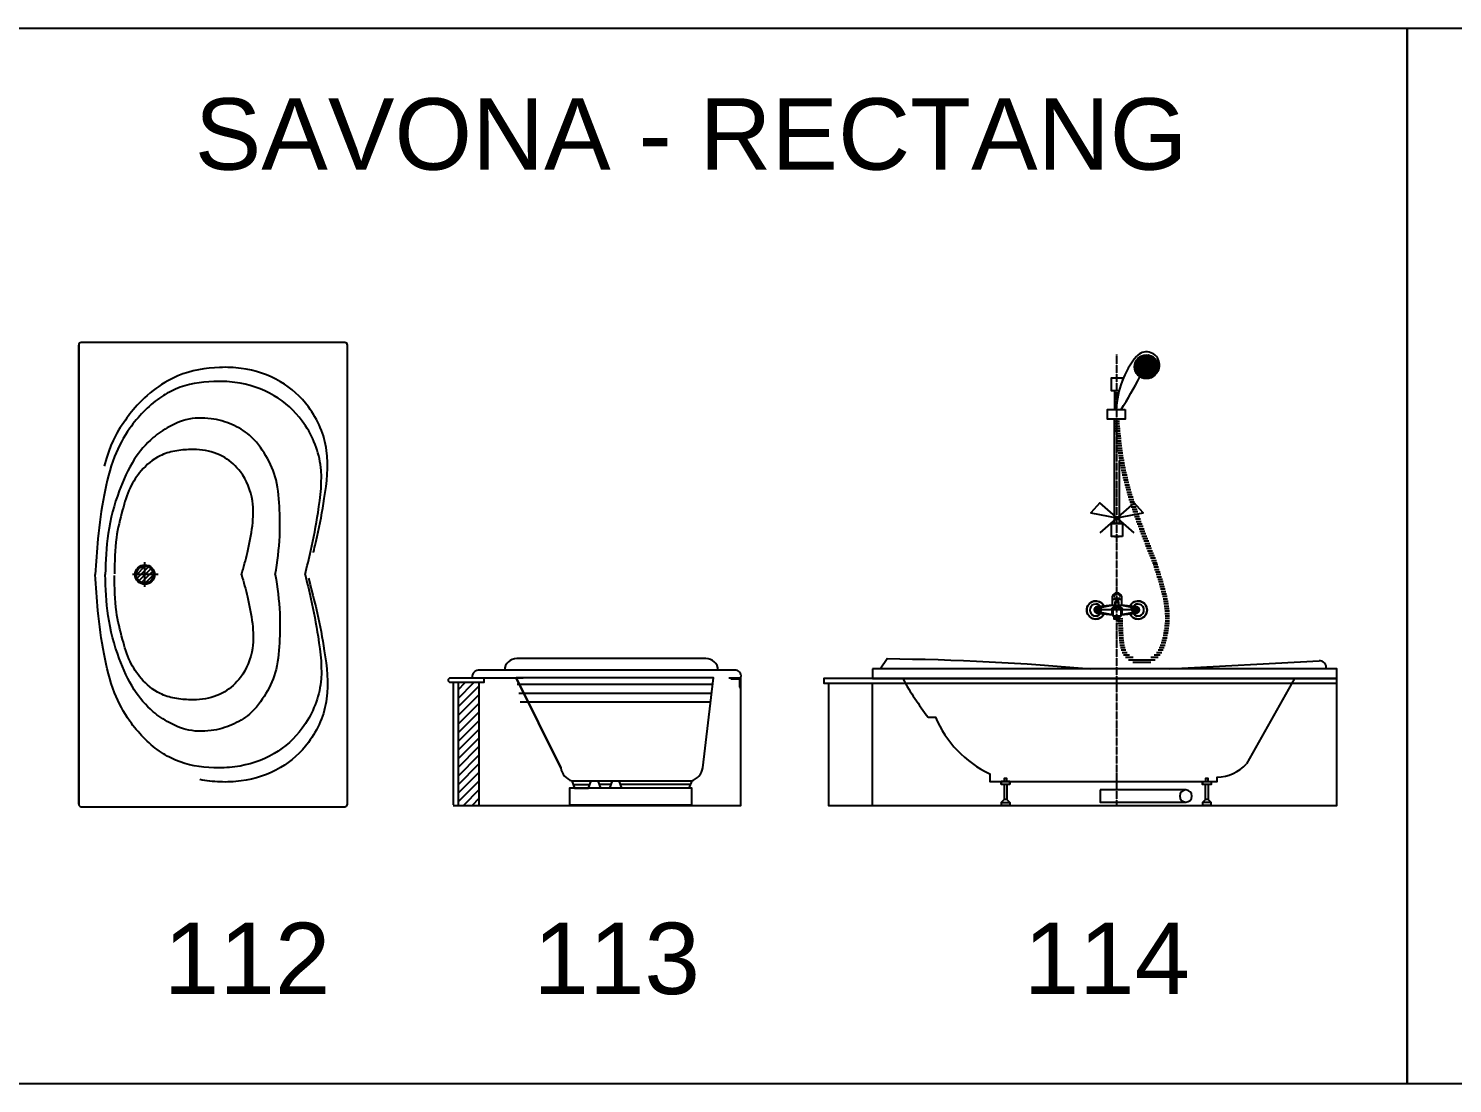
# Model space of a CAD drawing. Header units: inches. Extents: x 242965 to 445791, y 236206 to 423703.
# Drawn here: x 383132 to 388962, y 262687 to 267006 of the extents above; entities that cross this region are included whole.
import ezdxf

# ---------------------------------------------------------------- set-up
doc = ezdxf.new("R2010")
doc.units = ezdxf.units.IN
doc.header["$MEASUREMENT"] = 0
doc.linetypes.add('CENTER', pattern=[2, 1.25, -0.25, 0.25, -0.25])
doc.layers.add('2', color=181, linetype='Continuous', lineweight=20)
doc.layers.add('HATCH', color=8, linetype='Continuous')
doc.layers.add('wc', color=144, linetype='Continuous')
doc.styles.add('Vni-Helve', font='')
doc.styles.get('Vni-Helve').set_extended_font_data('VNI-Helve')

# ---------------------------------------------------------------- blocks, each defined once
blk = doc.blocks.new('112')
at = {"layer": 'HATCH', "linetype": 'Continuous'}
blk.add_lwpolyline([(-550, 10, 0.414214), (-540, 0), (540, 0, 0.414214), (550, 10), (550, 1890, 0.414214), (540, 1900), (-540, 1900, 0.414214), (-550, 1890)], format="xyb", dxfattribs=at)
blk.add_lwpolyline([(-550, 1890), (-550, 10)], close=True, dxfattribs=at)
at = {"layer": 'wc', "color": 7}
blk.add_lwpolyline([(-550, 10, 0.414214), (-540, 0), (540, 0, 0.414214), (550, 10), (550, 1890, 0.414214), (540, 1900), (-540, 1900, 0.414214), (-550, 1890)], format="xyb", dxfattribs=at)
blk.add_lwpolyline([(-550, 1890), (-550, 10)], close=True, dxfattribs=at)
at = {"layer": 'wc'}
for points in [[(-279, 900.7), (-279, 1001.3)], [(-224.6, 950), (-329.8, 950)], [(-278.8, 985), (-314, 949.8)], [(-264.3, 981.8), (-310.8, 935.4)], [(-254, 974.5), (-303.5, 925)], [(-246.9, 963.9), (-292.9, 917.9)], [(-244, 949.1), (-278.1, 915)]]:
    blk.add_lwpolyline(points, dxfattribs=at)
for radius in [40, 35]:
    blk.add_circle((-279, 950), radius, dxfattribs=at)
for points, knots in [([(410.6, 1040.3), (410.6, 1040.3), (431.9, 1124.2), (458.6, 1273.6), (483.3, 1458.8), (407.9, 1634.1), (277.6, 1752.7), (142.9, 1796), (4.4, 1801.9), (-135.3, 1778.3), (-257, 1700), (-331.2, 1623.4), (-370.3, 1567.7), (-419.3, 1490.5), (-446, 1393.9)], [0, 0, 0, 0, 101.197227, 259.352577, 457.212695, 649.88032, 804.213237, 974.019158, 1060.913358, 1219.839898, 1334.339488, 1472.563111, 1600.633625, 1706.950571, 1706.950571, 1706.950571, 1706.950571]), ([(390.6, 936.1), (410.6, 859.7), (431.9, 775.8), (458.6, 626.4), (483.3, 441.2), (407.9, 265.9), (277.6, 147.3), (142.9, 104), (29.7, 99.2), (-27.3, 105.6), (-54.6, 111.1)], [0, 0, 0, 0, 101.197227, 259.352577, 457.212695, 649.88032, 804.213237, 974.019158, 1060.913358, 1143.930153, 1143.930153, 1143.930153, 1143.930153])]:
    blk.add_open_spline(points, degree=3, knots=knots, dxfattribs=at)
for points in [[(376.6, 950), (400.6, 1048.3), (429.7, 1203.8), (439.5, 1401.4), (364.8, 1579), (250.3, 1682.4), (89.5, 1736.9), (2.7, 1741), (-153.2, 1709.7), (-219.3, 1672.5), (-340.5, 1549.7), (-403.3, 1433.5), (-445.8, 1275.6), (-471.6, 1097.1), (-482.2, 950)], [(255, 950), (273.2, 1108), (272.4, 1213.4), (258.1, 1338.2), (216.1, 1436.8), (148.9, 1520.7), (77.5, 1564.7), (-7.8, 1588.4), (-111.4, 1583.6), (-179.4, 1555.5), (-245, 1511), (-322.4, 1421.2), (-384, 1293.3), (-429.2, 1118.4), (-441.3, 950)], [(116.7, 949.8), (140.9, 1041), (160.9, 1150.5), (161.4, 1251.8), (112, 1371), (47.6, 1429.1), (-42.8, 1459.8), (-91.6, 1462.1), (-156.8, 1456.2), (-217.1, 1436.4), (-293.9, 1375.2), (-339.5, 1305.5), (-370.4, 1214.9), (-395.4, 1101.6), (-403.6, 953.7)], [(376.6, 950), (400.6, 851.7), (429.7, 696.2), (439.5, 498.6), (364.8, 321), (250.3, 217.6), (89.5, 163.1), (2.7, 159), (-153.2, 190.3), (-219.3, 227.5), (-340.5, 350.3), (-403.3, 466.5), (-445.8, 624.4), (-471.6, 802.9), (-482.2, 950)], [(255, 950), (273.2, 792), (272.4, 686.6), (258.1, 561.8), (216.1, 463.2), (148.9, 379.3), (77.5, 335.3), (-7.8, 311.6), (-111.4, 316.4), (-179.4, 344.5), (-245, 389), (-322.4, 478.8), (-384, 606.7), (-429.2, 781.6), (-441.3, 950)], [(116.7, 950.2), (140.9, 859), (160.9, 749.5), (161.4, 648.2), (112, 529), (47.6, 470.9), (-42.8, 440.2), (-91.6, 437.9), (-156.8, 443.8), (-217.1, 463.6), (-293.9, 524.8), (-339.5, 594.5), (-370.4, 685.1), (-395.4, 798.4), (-403.6, 946.3)]]:
    blk.add_spline(points, degree=3, dxfattribs=at)

msp = doc.modelspace()

# ---------------------------------------------------------------- linework, layer by layer
at = {"layer": 'wc', "color": 3}
for points in [[(382926.341, 262686.877), (388776.604, 262686.877), (388776.604, 267006.228), (382926.341, 267006.228)], [(388776.604, 262686.877), (394626.866, 262686.877), (394626.866, 267006.228), (388776.604, 267006.228)]]:
    msp.add_lwpolyline(points, close=True, dxfattribs=at)
at = {"layer": 'wc'}
for points in [[(387668.271, 265663.789, 0.16577104), (387585.124, 265445.767)], [(387747.615, 265591.906, 1.01589869), (387668.271, 265663.789)], [(387605.193, 265446.361, 0.01501345), (387682.091, 265580.313)], [(387577.556, 264687.748, 0.46969221), (387568.449, 264680.192), (387568.449, 264668.44)], [(387602.957, 264678.892), (387596.228, 264689.003), (387596.228, 264689.003, 0.25097307), (387591.433, 264691.572), (387591.433, 264691.572), (387584.279, 264691.572), (387584.279, 264691.572, 0.25792035), (387579.403, 264688.877), (387579.403, 264688.877), (387573.783, 264679.935)], [(387575.945, 264683.381), (387579.282, 264692.426), (387579.282, 264692.426, -0.31408775), (387584.686, 264696.192), (387584.686, 264696.192), (387587.999, 264696.192), (387591.312, 264696.192), (387591.312, 264696.192, -0.31408775), (387596.716, 264692.426), (387596.716, 264692.426), (387600.053, 264683.381)], [(387607.549, 264668.44), (387607.549, 264680.192, 0.46969221), (387598.442, 264687.748)], [(387520.972, 264640.37, 2.94555568), (387521.082, 264610.567)], [(387568.449, 264605.53), (387506.247, 264617.689), (387506.247, 264617.689, -0.6991853), (387507.018, 264633.254), (387507.018, 264633.254), (387568.449, 264645.263), (387505.311, 264638.756), (387505.311, 264638.756, 0.6991853), (387504.005, 264612.384), (387504.005, 264612.384), (387571.127, 264605.245)], [(387523.559, 264636.228, 0.00270832), (387523.44, 264636.465)], [(387523.44, 264614.328, 0.00351177), (387523.594, 264614.636)], [(387571.127, 264620.856, -1), (387604.468, 264620.856), (387604.468, 264620.856, -0.46579331), (387611.161, 264629.323), (387611.161, 264629.323, 0.51653558), (387564.434, 264629.323), (387564.434, 264629.323, -0.46579331), (387571.127, 264620.856), (387571.127, 264620.856), (387571.127, 264601.944), (387604.468, 264601.944), (387604.468, 264620.856)], [(387595.373, 264658.095, 0.37443323), (387587.581, 264662.975), (387587.581, 264662.975, 0.37443323), (387579.79, 264658.095)], [(387606.713, 264605.53), (387671.158, 264612.384), (387671.158, 264612.384, 0.6991853), (387669.852, 264638.756), (387669.852, 264638.756), (387606.713, 264645.263), (387668.145, 264633.254), (387668.145, 264633.254, -0.6991853), (387668.915, 264617.689), (387668.915, 264617.689), (387604.468, 264605.091)], [(387651.998, 264614.636, 0.00263836), (387652.113, 264614.405)], [(387652.113, 264636.388, 0.00183491), (387652.033, 264636.228)], [(387654.477, 264610.61, 2.9559423), (387654.588, 264640.329)], [(384870.989, 263825.331), (386048.603, 263825.331), (386048.603, 264349.817), (386048.603, 264349.817, 0.46813817), (386023.632, 264379.758), (386023.632, 264379.758), (385520.871, 264379.758), (384979.337, 264379.758), (384979.337, 264379.758, 0.48910836), (384948.603, 264348.154), (384948.603, 264348.154), (385156.609, 264348.154)], [(385955.848, 264379.758, 0.38834986), (385904.799, 264426.45), (385904.799, 264426.45), (385131.156, 264426.45), (385131.156, 264426.45, 0.38834986), (385080.107, 264379.758)], [(386617.966, 264384.513), (386646.667, 264426.45), (386646.667, 264426.45, -0.01988561), (387481.304, 264384.513)], [(388444.125, 264384.513, 0.4893095), (388415.461, 264417.553)], [(387869.74, 263888.896, 1), (387869.74, 263838.896)]]:
    msp.add_lwpolyline(points, format="xyb", dxfattribs=at)
at = {"layer": 'wc', "linetype": 'CENTER', "ltscale": 0.2}
msp.add_lwpolyline([(387585.926, 265670.836), (387585.926, 263825.331)], dxfattribs=at)
at = {"layer": 'wc', "color": 6}
for points in [[(387680.811, 265658.998), (387682.686, 265662.245)], [(387682.686, 265662.246), (387682.5, 265662.568)], [(387682.685, 265662.245), (387686.435, 265662.245)], [(387686.436, 265662.245), (387688.311, 265665.493)], [(387688.311, 265658.998), (387686.436, 265662.246)], [(387688.311, 265665.493), (387688.227, 265665.638)], [(387688.31, 265665.493), (387692.06, 265665.493)], [(387692.061, 265665.493), (387693.272, 265667.592)], [(387693.936, 265662.246), (387692.061, 265665.493)], [(387692.061, 265658.998), (387693.936, 265662.245)], [(387693.935, 265662.245), (387697.685, 265662.245)], [(387697.431, 265668.741), (387697.685, 265668.741)], [(387697.686, 265668.741), (387697.724, 265668.807)], [(387699.561, 265665.493), (387697.686, 265668.741)], [(387697.686, 265662.245), (387699.561, 265665.493)], [(387699.561, 265658.998), (387697.686, 265662.246)], [(387699.56, 265665.493), (387703.31, 265665.493)], [(387703.311, 265665.493), (387705.186, 265668.741)], [(387705.186, 265662.246), (387703.311, 265665.493)], [(387703.311, 265658.998), (387705.186, 265662.245)], [(387705.186, 265668.741), (387704.559, 265669.826)], [(387705.185, 265668.741), (387708.935, 265668.741)], [(387705.185, 265662.245), (387708.935, 265662.245)], [(387708.936, 265668.741), (387709.634, 265669.951)], [(387710.811, 265665.493), (387708.936, 265668.741)], [(387708.936, 265662.245), (387710.811, 265665.493)], [(387710.811, 265658.998), (387708.936, 265662.246)], [(387710.81, 265665.493), (387714.56, 265665.493)], [(387714.561, 265665.493), (387716.436, 265668.741)], [(387716.436, 265662.246), (387714.561, 265665.493)], [(387714.561, 265658.998), (387716.436, 265662.245)], [(387716.436, 265668.741), (387716.089, 265669.341)], [(387716.435, 265668.741), (387719.162, 265668.741)], [(387716.435, 265662.245), (387720.185, 265662.245)], [(387720.186, 265662.245), (387722.061, 265665.493)], [(387722.061, 265658.998), (387720.186, 265662.246)], [(387722.061, 265665.493), (387720.352, 265668.452)], [(387722.06, 265665.493), (387725.81, 265665.493)], [(387725.811, 265665.493), (387726.382, 265666.483)], [(387727.686, 265662.246), (387725.811, 265665.493)], [(387725.811, 265658.998), (387727.686, 265662.245)], [(387727.685, 265662.245), (387731.435, 265662.245)], [(387731.436, 265662.245), (387732.254, 265663.663)], [(387733.311, 265658.998), (387731.436, 265662.246)], [(387737.061, 265658.998), (387737.69, 265660.088)], [(387659.65, 265622.346), (387660.186, 265623.274)], [(387660.186, 265623.275), (387659.718, 265624.085)], [(387660.186, 265616.779), (387659.791, 265617.462)], [(387659.899, 265616.283), (387660.186, 265616.779)], [(387660.185, 265623.274), (387663.935, 265623.274)], [(387660.185, 265616.779), (387663.935, 265616.779)], [(387660.38, 265629.77), (387663.935, 265629.77)], [(387660.905, 265610.284), (387663.935, 265610.284)], [(387661.993, 265636.265), (387663.935, 265636.265)], [(387662.903, 265603.789), (387663.935, 265603.789)], [(387663.936, 265636.265), (387665.811, 265639.512)], [(387665.811, 265633.017), (387663.936, 265636.265)], [(387663.936, 265629.769), (387665.811, 265633.017)], [(387665.811, 265626.522), (387663.936, 265629.77)], [(387663.936, 265623.274), (387665.811, 265626.522)], [(387665.811, 265620.027), (387663.936, 265623.275)], [(387663.936, 265616.779), (387665.811, 265620.027)], [(387665.811, 265613.532), (387663.936, 265616.779)], [(387663.936, 265610.284), (387665.811, 265613.531)], [(387665.811, 265607.037), (387663.936, 265610.284)], [(387663.936, 265603.789), (387665.811, 265607.036)], [(387665.811, 265600.541), (387663.936, 265603.789)], [(387665.811, 265639.513), (387664.309, 265642.113)], [(387665.81, 265639.512), (387669.56, 265639.512)], [(387665.81, 265633.017), (387669.56, 265633.017)], [(387665.81, 265626.522), (387669.56, 265626.522)], [(387665.81, 265620.027), (387669.56, 265620.027)], [(387665.81, 265613.532), (387669.56, 265613.532)], [(387665.81, 265607.036), (387669.56, 265607.036)], [(387666.372, 265646.008), (387669.56, 265646.008)], [(387669.561, 265646.007), (387671.436, 265649.255)], [(387671.436, 265642.76), (387669.561, 265646.008)], [(387669.561, 265639.512), (387671.436, 265642.76)], [(387671.436, 265636.265), (387669.561, 265639.513)], [(387669.561, 265633.017), (387671.436, 265636.265)], [(387671.436, 265629.77), (387669.561, 265633.017)], [(387669.561, 265626.522), (387671.436, 265629.769)], [(387671.436, 265623.275), (387669.561, 265626.522)], [(387669.561, 265620.027), (387671.436, 265623.274)], [(387671.436, 265616.779), (387669.561, 265620.027)], [(387669.561, 265613.531), (387671.436, 265616.779)], [(387671.436, 265610.284), (387669.561, 265613.532)], [(387669.561, 265607.036), (387671.436, 265610.284)], [(387671.436, 265603.789), (387669.561, 265607.037)], [(387669.561, 265600.541), (387671.436, 265603.789)], [(387671.436, 265649.255), (387670.138, 265651.503)], [(387671.435, 265649.255), (387675.185, 265649.255)], [(387671.435, 265642.76), (387675.185, 265642.76)], [(387671.435, 265636.265), (387675.185, 265636.265)], [(387671.435, 265629.77), (387674.384, 265629.77), (387675.185, 265629.77)], [(387671.435, 265623.274), (387673.4, 265623.274), (387675.185, 265623.274)], [(387671.435, 265616.779), (387673.64, 265616.779), (387675.185, 265616.779)], [(387671.435, 265610.284), (387675.13, 265610.284), (387675.185, 265610.284)], [(387671.435, 265603.789), (387675.185, 265603.789)], [(387673.923, 265655.75), (387675.185, 265655.75)], [(387675.186, 265655.75), (387676.633, 265658.258)], [(387677.061, 265652.503), (387675.186, 265655.751)], [(387675.186, 265649.255), (387677.061, 265652.503)], [(387677.061, 265646.008), (387675.186, 265649.255)], [(387675.186, 265642.76), (387677.061, 265646.007)], [(387677.061, 265639.513), (387675.186, 265642.76)], [(387675.186, 265636.265), (387677.061, 265639.512)], [(387677.061, 265633.017), (387676.044, 265634.779), (387676.044, 265634.779), (387675.186, 265636.265)], [(387675.186, 265603.789), (387676.689, 265606.392)], [(387677.061, 265600.541), (387675.186, 265603.789)], [(387677.06, 265652.503), (387680.81, 265652.503)], [(387677.06, 265646.008), (387680.81, 265646.008)], [(387677.06, 265639.512), (387678.458, 265639.512), (387680.81, 265639.512)], [(387677.518, 265658.998), (387680.81, 265658.998)], [(387682.686, 265655.751), (387680.811, 265658.998)], [(387680.811, 265652.503), (387682.686, 265655.75)], [(387682.686, 265649.255), (387680.811, 265652.503)], [(387680.811, 265646.007), (387682.686, 265649.255)], [(387682.686, 265642.76), (387681.865, 265644.181), (387681.865, 265644.181), (387680.811, 265646.008)], [(387682.685, 265655.75), (387686.435, 265655.75)], [(387682.685, 265649.255), (387686.435, 265649.255)], [(387686.436, 265655.75), (387688.311, 265658.998)], [(387688.311, 265652.503), (387686.436, 265655.751)], [(387686.436, 265649.255), (387688.311, 265652.503)], [(387686.702, 265648.794), (387686.436, 265649.255)], [(387688.31, 265658.998), (387692.06, 265658.998)], [(387688.31, 265652.503), (387692.06, 265652.503)], [(387693.936, 265655.751), (387692.061, 265658.998)], [(387692.061, 265652.503), (387693.936, 265655.75)], [(387692.167, 265652.319), (387692.061, 265652.503)], [(387693.935, 265655.75), (387697.685, 265655.75)], [(387697.686, 265655.75), (387699.561, 265658.998)], [(387698.242, 265654.786), (387697.686, 265655.751)], [(387699.56, 265658.998), (387703.31, 265658.998)], [(387704.981, 265656.106), (387703.311, 265658.998)], [(387709.225, 265656.251), (387710.811, 265658.998)], [(387710.81, 265658.998), (387714.56, 265658.998)], [(387716.436, 265655.751), (387714.561, 265658.998)], [(387716.208, 265655.356), (387716.436, 265655.75)], [(387716.435, 265655.75), (387720.185, 265655.75)], [(387720.186, 265655.75), (387722.061, 265658.998)], [(387721.349, 265653.735), (387720.186, 265655.751)], [(387722.06, 265658.998), (387725.81, 265658.998)], [(387722.06, 265652.503), (387724.069, 265652.503), (387725.81, 265652.503)], [(387727.686, 265655.751), (387725.811, 265658.998)], [(387725.811, 265652.503), (387727.686, 265655.75)], [(387726.643, 265651.062), (387725.811, 265652.503)], [(387727.685, 265655.75), (387731.435, 265655.75)], [(387727.685, 265649.255), (387729.292, 265649.255), (387731.435, 265649.255)], [(387731.436, 265655.75), (387733.311, 265658.998)], [(387733.311, 265652.503), (387731.436, 265655.751)], [(387731.436, 265649.255), (387733.311, 265652.503)], [(387733.311, 265646.008), (387731.436, 265649.255)], [(387733.208, 265645.829), (387733.311, 265646.007)], [(387733.31, 265658.998), (387737.06, 265658.998)], [(387733.31, 265652.503), (387737.06, 265652.503)], [(387733.31, 265646.008), (387737.06, 265646.008)], [(387738.936, 265655.751), (387737.061, 265658.998)], [(387737.061, 265652.503), (387738.936, 265655.75)], [(387738.936, 265649.255), (387737.061, 265652.503)], [(387737.061, 265646.007), (387738.936, 265649.255)], [(387738.936, 265642.76), (387737.061, 265646.008)], [(387737.061, 265600.541), (387738.936, 265603.789)], [(387737.575, 265640.402), (387738.936, 265642.76)], [(387738.936, 265603.789), (387738.737, 265604.134)], [(387738.935, 265655.75), (387742.671, 265655.75)], [(387738.935, 265649.255), (387742.685, 265649.255)], [(387738.935, 265642.76), (387742.685, 265642.76)], [(387738.935, 265636.265), (387739.889, 265636.265), (387742.685, 265636.265)], [(387738.935, 265629.77), (387742.21, 265629.77), (387742.685, 265629.77)], [(387738.935, 265610.284), (387741.464, 265610.284), (387742.685, 265610.284)], [(387738.935, 265603.789), (387742.685, 265603.789)], [(387742.686, 265649.255), (387744.561, 265652.503)], [(387744.561, 265646.008), (387742.686, 265649.255)], [(387742.686, 265642.76), (387744.561, 265646.007)], [(387744.561, 265639.513), (387742.686, 265642.76)], [(387742.686, 265636.265), (387744.561, 265639.512)], [(387744.561, 265633.017), (387742.686, 265636.265)], [(387742.686, 265629.769), (387744.561, 265633.017)], [(387744.561, 265626.522), (387742.686, 265629.77)], [(387742.686, 265610.284), (387744.561, 265613.531)], [(387744.561, 265607.037), (387742.686, 265610.284)], [(387742.686, 265603.789), (387744.561, 265607.036)], [(387744.561, 265600.541), (387742.686, 265603.789)], [(387744.561, 265652.503), (387742.706, 265655.715)], [(387744.561, 265613.532), (387742.903, 265616.403)], [(387743.026, 265617.368), (387744.561, 265620.027)], [(387743.141, 265624.062), (387744.561, 265626.522)], [(387744.561, 265620.027), (387743.234, 265622.324)], [(387744.56, 265652.503), (387745.643, 265652.503)], [(387744.56, 265646.008), (387748.31, 265646.008)], [(387744.56, 265639.512), (387748.31, 265639.512)], [(387744.56, 265633.017), (387748.31, 265633.017)], [(387744.56, 265626.522), (387748.31, 265626.522)], [(387744.56, 265620.027), (387748.31, 265620.027)], [(387744.56, 265613.532), (387748.31, 265613.532)], [(387744.56, 265607.036), (387748.31, 265607.036)], [(387748.311, 265646.007), (387749.236, 265647.61)], [(387750.186, 265642.76), (387748.311, 265646.008)], [(387748.311, 265639.512), (387750.186, 265642.76)], [(387750.186, 265636.265), (387748.311, 265639.513)], [(387748.311, 265633.017), (387750.186, 265636.265)], [(387750.186, 265629.77), (387748.311, 265633.017)], [(387748.311, 265626.522), (387750.186, 265629.769)], [(387750.186, 265623.275), (387748.311, 265626.522)], [(387748.311, 265620.027), (387750.186, 265623.274)], [(387750.186, 265616.779), (387748.311, 265620.027)], [(387748.311, 265613.531), (387750.186, 265616.779)], [(387750.186, 265610.284), (387748.311, 265613.532)], [(387748.311, 265607.036), (387750.186, 265610.284)], [(387750.186, 265603.789), (387748.311, 265607.037)], [(387748.311, 265600.541), (387750.186, 265603.789)], [(387750.185, 265642.76), (387751.972, 265642.76)], [(387750.185, 265636.265), (387753.935, 265636.265)], [(387750.185, 265629.77), (387753.935, 265629.77)], [(387750.185, 265623.274), (387753.935, 265623.274)], [(387750.185, 265616.779), (387753.935, 265616.779)], [(387750.185, 265610.284), (387753.935, 265610.284)], [(387750.185, 265603.789), (387753.69, 265603.789)], [(387753.936, 265636.265), (387754.358, 265636.996)], [(387755.296, 265633.909), (387753.936, 265636.265)], [(387753.936, 265629.769), (387755.61, 265632.67)], [(387755.811, 265626.522), (387753.936, 265629.77)], [(387753.936, 265623.274), (387755.811, 265626.522)], [(387755.811, 265620.027), (387753.936, 265623.275)], [(387753.936, 265616.779), (387755.811, 265620.027)], [(387755.811, 265613.532), (387753.936, 265616.779)], [(387753.936, 265610.284), (387755.811, 265613.531)], [(387755.15, 265608.181), (387753.936, 265610.284)], [(387755.81, 265626.522), (387756.675, 265626.522)], [(387755.81, 265620.027), (387756.938, 265620.027)], [(387755.81, 265613.532), (387756.329, 265613.532)], [(387664.992, 265599.123), (387665.811, 265600.541)], [(387665.81, 265600.541), (387669.56, 265600.541)], [(387667.995, 265594.046), (387669.56, 265594.046)], [(387671.436, 265597.294), (387669.561, 265600.541)], [(387669.561, 265594.046), (387671.436, 265597.293)], [(387671.436, 265590.799), (387669.561, 265594.046)], [(387671.006, 265590.054), (387671.436, 265590.798)], [(387671.435, 265597.294), (387675.185, 265597.294)], [(387671.435, 265590.798), (387675.185, 265590.798)], [(387675.186, 265597.293), (387677.061, 265600.541)], [(387677.061, 265594.046), (387675.186, 265597.294)], [(387675.186, 265590.798), (387677.061, 265594.046)], [(387677.061, 265587.551), (387675.186, 265590.799)], [(387675.697, 265585.189), (387677.061, 265587.551)], [(387677.06, 265600.541), (387680.185, 265600.541), (387680.81, 265600.541)], [(387677.06, 265594.046), (387680.81, 265594.046)], [(387677.06, 265587.551), (387680.81, 265587.551)], [(387682.686, 265597.294), (387682.321, 265597.925), (387680.811, 265600.541)], [(387680.811, 265594.046), (387682.686, 265597.293)], [(387682.686, 265590.799), (387680.811, 265594.046)], [(387680.811, 265587.551), (387682.686, 265590.798)], [(387682.686, 265584.303), (387680.811, 265587.551)], [(387680.854, 265581.13), (387682.686, 265584.303)], [(387682.685, 265597.294), (387682.904, 265597.294), (387686.435, 265597.294)], [(387682.685, 265590.798), (387686.435, 265590.798)], [(387682.685, 265584.303), (387686.435, 265584.303)], [(387686.436, 265590.798), (387687.734, 265593.048)], [(387688.311, 265587.551), (387686.436, 265590.799)], [(387686.436, 265584.303), (387688.311, 265587.551)], [(387688.311, 265581.056), (387686.436, 265584.303)], [(387686.45, 265577.833), (387688.311, 265581.056)], [(387688.31, 265587.551), (387692.06, 265587.551)], [(387688.31, 265581.056), (387692.06, 265581.056)], [(387692.061, 265587.551), (387693.319, 265589.731)], [(387693.936, 265584.303), (387692.061, 265587.551)], [(387692.061, 265581.056), (387693.936, 265584.303)], [(387693.936, 265577.808), (387692.061, 265581.056)], [(387692.484, 265575.294), (387693.936, 265577.808)], [(387693.935, 265584.303), (387697.685, 265584.303)], [(387693.935, 265577.808), (387697.685, 265577.808)], [(387697.686, 265584.303), (387699.519, 265587.479)], [(387699.561, 265581.056), (387697.686, 265584.303)], [(387697.686, 265577.808), (387699.561, 265581.056)], [(387699.561, 265574.561), (387697.686, 265577.808)], [(387698.979, 265573.554), (387699.561, 265574.56)], [(387699.56, 265581.056), (387703.31, 265581.056)], [(387699.56, 265574.56), (387703.31, 265574.56)], [(387705.186, 265584.303), (387703.834, 265586.645), (387703.311, 265587.551)], [(387703.311, 265581.056), (387705.186, 265584.303)], [(387705.186, 265577.808), (387703.311, 265581.056)], [(387703.311, 265574.56), (387705.186, 265577.808)], [(387704.318, 265572.816), (387703.311, 265574.561)], [(387705.185, 265584.303), (387708.935, 265584.303)], [(387705.185, 265577.808), (387708.935, 265577.808)], [(387708.936, 265584.303), (387710.151, 265586.408)], [(387710.811, 265581.056), (387708.936, 265584.303)], [(387708.936, 265577.808), (387710.811, 265581.056)], [(387710.811, 265574.561), (387708.936, 265577.808)], [(387709.722, 265572.674), (387710.811, 265574.56)], [(387710.81, 265581.056), (387714.56, 265581.056)], [(387710.81, 265574.56), (387714.56, 265574.56)], [(387716.436, 265584.303), (387714.887, 265586.986), (387714.561, 265587.551)], [(387714.561, 265581.056), (387716.436, 265584.303)], [(387716.436, 265577.808), (387714.561, 265581.056)], [(387714.561, 265574.56), (387716.436, 265577.808)], [(387715.364, 265573.169), (387714.561, 265574.561)], [(387716.435, 265584.303), (387720.185, 265584.303)], [(387716.435, 265577.808), (387720.185, 265577.808)], [(387720.186, 265584.303), (387722.061, 265587.551)], [(387722.061, 265581.056), (387720.186, 265584.303)], [(387720.186, 265577.808), (387722.061, 265581.056)], [(387722.021, 265574.629), (387720.186, 265577.808)], [(387722.061, 265587.551), (387721.3, 265588.868)], [(387722.06, 265587.551), (387725.81, 265587.551)], [(387722.06, 265581.056), (387725.81, 265581.056)], [(387725.811, 265587.551), (387727.686, 265590.798)], [(387727.686, 265584.303), (387725.811, 265587.551)], [(387725.811, 265581.056), (387727.686, 265584.303)], [(387727.686, 265577.808), (387725.811, 265581.056)], [(387726.826, 265576.319), (387727.686, 265577.808)], [(387727.686, 265590.799), (387727.085, 265591.838)], [(387727.685, 265590.798), (387731.435, 265590.798)], [(387727.685, 265584.303), (387731.435, 265584.303)], [(387727.685, 265577.808), (387730.093, 265577.808)], [(387731.436, 265590.798), (387733.311, 265594.046)], [(387733.311, 265587.551), (387731.436, 265590.799)], [(387731.436, 265584.303), (387733.311, 265587.551)], [(387733.311, 265581.056), (387731.436, 265584.303)], [(387732.027, 265578.832), (387733.311, 265581.056)], [(387733.311, 265594.046), (387732.26, 265595.866)], [(387733.31, 265600.541), (387736.408, 265600.541), (387737.06, 265600.541)], [(387733.31, 265594.046), (387737.06, 265594.046)], [(387733.31, 265587.551), (387737.06, 265587.551)], [(387733.31, 265581.056), (387735.63, 265581.056)], [(387738.936, 265597.294), (387737.061, 265600.541)], [(387737.061, 265594.046), (387738.936, 265597.293)], [(387738.936, 265590.799), (387737.061, 265594.046)], [(387737.061, 265587.551), (387738.936, 265590.798)], [(387738.936, 265584.303), (387737.061, 265587.551)], [(387738.093, 265582.843), (387738.936, 265584.303)], [(387738.935, 265597.294), (387742.685, 265597.294)], [(387738.935, 265590.798), (387742.685, 265590.798)], [(387738.935, 265584.303), (387739.888, 265584.303)], [(387742.686, 265597.293), (387744.561, 265600.541)], [(387744.561, 265594.046), (387742.686, 265597.294)], [(387742.686, 265590.798), (387744.561, 265594.046)], [(387744.096, 265588.356), (387742.686, 265590.799)], [(387744.56, 265600.541), (387748.31, 265600.541)], [(387744.56, 265594.046), (387748.31, 265594.046)], [(387750.186, 265597.294), (387748.311, 265600.541)], [(387748.311, 265594.046), (387750.186, 265597.293)], [(387748.443, 265593.817), (387748.311, 265594.046)], [(387750.185, 265597.294), (387750.614, 265597.294)]]:
    msp.add_lwpolyline(points, dxfattribs=at)
at = {"layer": 'wc', "color": 8}
for points in [[(387675.186, 265629.769), (387677.061, 265633.017)], [(387677.061, 265626.522), (387675.186, 265629.77)], [(387675.186, 265623.274), (387677.061, 265626.522)], [(387677.061, 265620.027), (387675.186, 265623.275)], [(387675.186, 265616.779), (387677.061, 265620.027)], [(387677.061, 265613.532), (387675.186, 265616.779)], [(387675.186, 265610.284), (387677.061, 265613.531)], [(387677.061, 265607.037), (387675.186, 265610.284)], [(387676.689, 265606.392), (387677.061, 265607.036)], [(387677.06, 265633.017), (387680.81, 265633.017)], [(387677.06, 265626.522), (387680.81, 265626.522)], [(387677.06, 265620.027), (387680.81, 265620.027)], [(387677.06, 265613.532), (387680.81, 265613.532)], [(387677.06, 265607.036), (387680.81, 265607.036)], [(387680.811, 265639.512), (387682.686, 265642.76)], [(387682.686, 265636.265), (387680.811, 265639.513)], [(387680.811, 265633.017), (387682.686, 265636.265)], [(387682.686, 265629.77), (387680.811, 265633.017)], [(387680.811, 265626.522), (387682.686, 265629.769)], [(387682.686, 265623.275), (387680.811, 265626.522)], [(387680.811, 265620.027), (387682.686, 265623.274)], [(387682.686, 265616.779), (387680.811, 265620.027)], [(387680.811, 265613.531), (387682.686, 265616.779)], [(387682.686, 265610.284), (387680.811, 265613.532)], [(387680.811, 265607.036), (387682.686, 265610.284)], [(387682.686, 265603.789), (387680.811, 265607.037)], [(387680.811, 265600.541), (387682.686, 265603.789)], [(387682.685, 265642.76), (387686.435, 265642.76)], [(387682.685, 265636.265), (387686.435, 265636.265)], [(387682.685, 265629.77), (387686.435, 265629.77)], [(387682.685, 265623.274), (387686.435, 265623.274)], [(387682.685, 265616.779), (387686.435, 265616.779)], [(387682.685, 265610.284), (387686.435, 265610.284)], [(387682.685, 265603.789), (387686.435, 265603.789)], [(387686.436, 265642.76), (387688.311, 265646.007)], [(387688.311, 265639.513), (387686.436, 265642.76)], [(387686.436, 265636.265), (387688.311, 265639.512)], [(387688.311, 265633.017), (387686.436, 265636.265)], [(387686.436, 265629.769), (387688.311, 265633.017)], [(387688.311, 265626.522), (387686.436, 265629.77)], [(387686.436, 265623.274), (387688.311, 265626.522)], [(387688.311, 265620.027), (387686.436, 265623.275)], [(387686.436, 265616.779), (387688.311, 265620.027)], [(387688.311, 265613.532), (387686.436, 265616.779)], [(387686.436, 265610.284), (387688.311, 265613.531)], [(387688.311, 265607.037), (387686.436, 265610.284)], [(387686.436, 265603.789), (387688.311, 265607.036)], [(387688.311, 265600.541), (387686.436, 265603.789)], [(387688.311, 265646.008), (387686.702, 265648.794)], [(387688.31, 265646.008), (387692.06, 265646.008)], [(387688.31, 265639.512), (387692.06, 265639.512)], [(387688.31, 265633.017), (387692.06, 265633.017)], [(387688.31, 265626.522), (387692.06, 265626.522)], [(387688.31, 265620.027), (387692.06, 265620.027)], [(387688.31, 265613.532), (387692.06, 265613.532)], [(387688.31, 265607.036), (387692.06, 265607.036)], [(387692.061, 265646.007), (387693.936, 265649.255)], [(387693.936, 265642.76), (387692.061, 265646.008)], [(387692.061, 265639.512), (387693.936, 265642.76)], [(387693.936, 265636.265), (387692.061, 265639.513)], [(387692.061, 265633.017), (387693.936, 265636.265)], [(387693.936, 265629.77), (387692.061, 265633.017)], [(387692.061, 265626.522), (387693.936, 265629.769)], [(387693.936, 265623.275), (387692.061, 265626.522)], [(387692.061, 265620.027), (387693.936, 265623.274)], [(387693.936, 265616.779), (387692.061, 265620.027)], [(387692.061, 265613.531), (387693.936, 265616.779)], [(387693.936, 265610.284), (387692.061, 265613.532)], [(387692.061, 265607.036), (387693.936, 265610.284)], [(387693.936, 265603.789), (387692.061, 265607.037)], [(387692.061, 265600.541), (387693.936, 265603.789)], [(387693.936, 265649.255), (387692.167, 265652.319)], [(387693.935, 265649.255), (387697.685, 265649.255)], [(387693.935, 265642.76), (387697.685, 265642.76)], [(387693.935, 265636.265), (387697.685, 265636.265)], [(387693.935, 265629.77), (387697.685, 265629.77)], [(387693.935, 265623.274), (387697.685, 265623.274)], [(387693.935, 265616.779), (387697.685, 265616.779)], [(387693.935, 265610.284), (387697.685, 265610.284)], [(387693.935, 265603.789), (387697.685, 265603.789)], [(387697.686, 265649.255), (387699.561, 265652.503)], [(387699.561, 265646.008), (387697.686, 265649.255)], [(387697.686, 265642.76), (387699.561, 265646.007)], [(387699.561, 265639.513), (387697.686, 265642.76)], [(387697.686, 265636.265), (387699.561, 265639.512)], [(387699.561, 265633.017), (387697.686, 265636.265)], [(387697.686, 265629.769), (387699.561, 265633.017)], [(387699.561, 265626.522), (387697.686, 265629.77)], [(387697.686, 265623.274), (387699.561, 265626.522)], [(387699.561, 265620.027), (387697.686, 265623.275)], [(387697.686, 265616.779), (387699.561, 265620.027)], [(387699.561, 265613.532), (387697.686, 265616.779)], [(387697.686, 265610.284), (387699.561, 265613.531)], [(387699.561, 265607.037), (387697.686, 265610.284)], [(387697.686, 265603.789), (387699.561, 265607.036)], [(387699.561, 265600.541), (387697.686, 265603.789)], [(387699.561, 265652.503), (387698.242, 265654.786)], [(387699.56, 265652.503), (387703.31, 265652.503)], [(387699.56, 265646.008), (387703.31, 265646.008)], [(387699.56, 265639.512), (387703.31, 265639.512)], [(387699.56, 265633.017), (387703.31, 265633.017)], [(387699.56, 265626.522), (387703.31, 265626.522)], [(387699.56, 265620.027), (387703.31, 265620.027)], [(387699.56, 265613.532), (387703.31, 265613.532)], [(387699.56, 265607.036), (387703.31, 265607.036)], [(387703.311, 265652.503), (387705.186, 265655.75)], [(387705.186, 265649.255), (387703.311, 265652.503)], [(387703.311, 265646.007), (387705.186, 265649.255)], [(387705.186, 265642.76), (387703.311, 265646.008)], [(387703.311, 265639.512), (387705.186, 265642.76)], [(387705.186, 265636.265), (387703.311, 265639.513)], [(387703.311, 265633.017), (387705.186, 265636.265)], [(387705.186, 265629.77), (387703.311, 265633.017)], [(387703.311, 265626.522), (387705.186, 265629.769)], [(387705.186, 265623.275), (387703.311, 265626.522)], [(387703.311, 265620.027), (387705.186, 265623.274)], [(387705.186, 265616.779), (387703.311, 265620.027)], [(387703.311, 265613.531), (387705.186, 265616.779)], [(387705.186, 265610.284), (387703.311, 265613.532)], [(387703.311, 265607.036), (387705.186, 265610.284)], [(387705.186, 265603.789), (387703.311, 265607.037)], [(387703.311, 265600.541), (387705.186, 265603.789)], [(387705.186, 265655.751), (387704.981, 265656.106)], [(387705.185, 265655.75), (387708.935, 265655.75)], [(387705.185, 265649.255), (387708.935, 265649.255)], [(387705.185, 265642.76), (387708.935, 265642.76)], [(387705.185, 265636.265), (387708.935, 265636.265)], [(387705.185, 265629.77), (387708.935, 265629.77)], [(387705.185, 265623.274), (387708.935, 265623.274)], [(387705.185, 265616.779), (387708.935, 265616.779)], [(387705.185, 265610.284), (387708.935, 265610.284)], [(387705.185, 265603.789), (387708.935, 265603.789)], [(387708.936, 265655.75), (387709.225, 265656.251)], [(387710.811, 265652.503), (387708.936, 265655.751)], [(387708.936, 265649.255), (387710.811, 265652.503)], [(387710.811, 265646.008), (387708.936, 265649.255)], [(387708.936, 265642.76), (387710.811, 265646.007)], [(387710.811, 265639.513), (387708.936, 265642.76)], [(387708.936, 265636.265), (387710.811, 265639.512)], [(387710.811, 265633.017), (387708.936, 265636.265)], [(387708.936, 265629.769), (387710.811, 265633.017)], [(387710.811, 265626.522), (387708.936, 265629.77)], [(387708.936, 265623.274), (387710.811, 265626.522)], [(387710.811, 265620.027), (387708.936, 265623.275)], [(387708.936, 265616.779), (387710.811, 265620.027)], [(387710.811, 265613.532), (387708.936, 265616.779)], [(387708.936, 265610.284), (387710.811, 265613.531)], [(387710.811, 265607.037), (387708.936, 265610.284)], [(387708.936, 265603.789), (387710.811, 265607.036)], [(387710.811, 265600.541), (387708.936, 265603.789)], [(387710.81, 265652.503), (387714.56, 265652.503)], [(387710.81, 265646.008), (387714.56, 265646.008)], [(387710.81, 265639.512), (387714.56, 265639.512)], [(387710.81, 265633.017), (387714.56, 265633.017)], [(387710.81, 265626.522), (387714.56, 265626.522)], [(387710.81, 265620.027), (387714.56, 265620.027)], [(387710.81, 265613.532), (387714.56, 265613.532)], [(387710.81, 265607.036), (387714.56, 265607.036)], [(387714.561, 265652.503), (387716.208, 265655.356)], [(387716.436, 265649.255), (387714.561, 265652.503)], [(387714.561, 265646.007), (387716.436, 265649.255)], [(387716.436, 265642.76), (387714.561, 265646.008)], [(387714.561, 265639.512), (387716.436, 265642.76)], [(387716.436, 265636.265), (387714.561, 265639.513)], [(387714.561, 265633.017), (387716.436, 265636.265)], [(387716.436, 265629.77), (387714.561, 265633.017)], [(387714.561, 265626.522), (387716.436, 265629.769)], [(387716.436, 265623.275), (387714.561, 265626.522)], [(387714.561, 265620.027), (387716.436, 265623.274)], [(387716.436, 265616.779), (387714.561, 265620.027)], [(387714.561, 265613.531), (387716.436, 265616.779)], [(387716.436, 265610.284), (387714.561, 265613.532)], [(387714.561, 265607.036), (387716.436, 265610.284)], [(387716.436, 265603.789), (387714.561, 265607.037)], [(387714.561, 265600.541), (387716.436, 265603.789)], [(387716.435, 265649.255), (387720.185, 265649.255)], [(387716.435, 265642.76), (387720.185, 265642.76)], [(387716.435, 265636.265), (387720.185, 265636.265)], [(387716.435, 265629.77), (387720.185, 265629.77)], [(387716.435, 265623.274), (387720.185, 265623.274)], [(387716.435, 265616.779), (387720.185, 265616.779)], [(387716.435, 265610.284), (387720.185, 265610.284)], [(387716.435, 265603.789), (387720.185, 265603.789)], [(387720.186, 265649.255), (387722.061, 265652.503)], [(387722.061, 265646.008), (387720.186, 265649.255)], [(387720.186, 265642.76), (387722.061, 265646.007)], [(387722.061, 265639.513), (387720.186, 265642.76)], [(387720.186, 265636.265), (387722.061, 265639.512)], [(387722.061, 265633.017), (387720.186, 265636.265)], [(387720.186, 265629.769), (387722.061, 265633.017)], [(387722.061, 265626.522), (387720.186, 265629.77)], [(387720.186, 265623.274), (387722.061, 265626.522)], [(387722.061, 265620.027), (387720.186, 265623.275)], [(387720.186, 265616.779), (387722.061, 265620.027)], [(387722.061, 265613.532), (387720.186, 265616.779)], [(387720.186, 265610.284), (387722.061, 265613.531)], [(387722.061, 265607.037), (387720.186, 265610.284)], [(387720.186, 265603.789), (387722.061, 265607.036)], [(387722.061, 265600.541), (387720.186, 265603.789)], [(387722.061, 265652.503), (387721.349, 265653.735)], [(387722.06, 265646.008), (387725.81, 265646.008)], [(387722.06, 265639.512), (387725.81, 265639.512)], [(387722.06, 265633.017), (387725.81, 265633.017)], [(387722.06, 265626.522), (387725.81, 265626.522)], [(387722.06, 265620.027), (387725.81, 265620.027)], [(387722.06, 265613.532), (387725.81, 265613.532)], [(387722.06, 265607.036), (387725.81, 265607.036)], [(387725.811, 265646.007), (387727.686, 265649.255)], [(387727.686, 265642.76), (387725.811, 265646.008)], [(387725.811, 265639.512), (387727.686, 265642.76)], [(387727.686, 265636.265), (387725.811, 265639.513)], [(387725.811, 265633.017), (387727.686, 265636.265)], [(387727.686, 265629.77), (387725.811, 265633.017)], [(387725.811, 265626.522), (387727.686, 265629.769)], [(387727.686, 265623.275), (387725.811, 265626.522)], [(387725.811, 265620.027), (387727.686, 265623.274)], [(387727.686, 265616.779), (387725.811, 265620.027)], [(387725.811, 265613.531), (387727.686, 265616.779)], [(387727.686, 265610.284), (387725.811, 265613.532)], [(387725.811, 265607.036), (387727.686, 265610.284)], [(387727.686, 265603.789), (387725.811, 265607.037)], [(387725.811, 265600.541), (387727.686, 265603.789)], [(387727.686, 265649.255), (387726.643, 265651.062)], [(387727.685, 265642.76), (387731.435, 265642.76)], [(387727.685, 265636.265), (387731.435, 265636.265)], [(387727.685, 265629.77), (387731.435, 265629.77)], [(387727.685, 265623.274), (387731.435, 265623.274)], [(387727.685, 265616.779), (387731.435, 265616.779)], [(387727.685, 265610.284), (387731.435, 265610.284)], [(387727.685, 265603.789), (387731.435, 265603.789)], [(387731.436, 265642.76), (387733.208, 265645.829)], [(387733.311, 265639.513), (387731.436, 265642.76)], [(387731.436, 265636.265), (387733.311, 265639.512)], [(387733.311, 265633.017), (387731.436, 265636.265)], [(387731.436, 265629.769), (387733.311, 265633.017)], [(387733.311, 265626.522), (387731.436, 265629.77)], [(387731.436, 265623.274), (387733.311, 265626.522)], [(387733.311, 265620.027), (387731.436, 265623.275)], [(387731.436, 265616.779), (387733.311, 265620.027)], [(387733.311, 265613.532), (387731.436, 265616.779)], [(387731.436, 265610.284), (387733.311, 265613.531)], [(387733.311, 265607.037), (387731.436, 265610.284)], [(387731.436, 265603.789), (387733.311, 265607.036)], [(387733.311, 265600.541), (387731.436, 265603.789)], [(387733.31, 265639.512), (387737.06, 265639.512)], [(387733.31, 265633.017), (387737.06, 265633.017)], [(387733.31, 265626.522), (387737.06, 265626.522)], [(387733.31, 265620.027), (387737.06, 265620.027)], [(387733.31, 265613.532), (387737.06, 265613.532)], [(387733.31, 265607.036), (387737.06, 265607.036)], [(387737.061, 265639.512), (387737.575, 265640.402)], [(387738.936, 265636.265), (387737.061, 265639.513)], [(387737.061, 265633.017), (387738.936, 265636.265)], [(387738.936, 265629.77), (387737.061, 265633.017)], [(387737.061, 265626.522), (387738.936, 265629.769)], [(387738.936, 265623.275), (387737.061, 265626.522)], [(387737.061, 265620.027), (387738.936, 265623.274)], [(387738.936, 265616.779), (387737.061, 265620.027)], [(387737.061, 265613.531), (387738.936, 265616.779)], [(387738.936, 265610.284), (387737.061, 265613.532)], [(387737.061, 265607.036), (387738.936, 265610.284)], [(387738.737, 265604.134), (387737.061, 265607.037)], [(387738.935, 265623.274), (387742.685, 265623.274)], [(387738.935, 265616.779), (387742.685, 265616.779)], [(387742.686, 265623.274), (387743.141, 265624.062)], [(387743.234, 265622.324), (387742.686, 265623.275)], [(387742.686, 265616.779), (387743.026, 265617.368)], [(387742.903, 265616.403), (387742.686, 265616.779)], [(387686.436, 265597.293), (387688.311, 265600.541)], [(387688.311, 265594.046), (387686.436, 265597.294)], [(387687.734, 265593.048), (387688.311, 265594.046)], [(387688.31, 265600.541), (387692.06, 265600.541)], [(387688.31, 265594.046), (387692.06, 265594.046)], [(387693.936, 265597.294), (387692.061, 265600.541)], [(387692.061, 265594.046), (387693.936, 265597.293)], [(387693.936, 265590.799), (387692.061, 265594.046)], [(387693.319, 265589.731), (387693.936, 265590.798)], [(387693.935, 265597.294), (387697.685, 265597.294)], [(387693.935, 265590.798), (387697.685, 265590.798)], [(387697.686, 265597.293), (387699.561, 265600.541)], [(387699.561, 265594.046), (387697.686, 265597.294)], [(387697.686, 265590.798), (387699.561, 265594.046)], [(387699.561, 265587.551), (387697.686, 265590.799)], [(387699.519, 265587.479), (387699.561, 265587.551)], [(387699.56, 265600.541), (387703.31, 265600.541)], [(387699.56, 265594.046), (387703.31, 265594.046)], [(387699.56, 265587.551), (387703.31, 265587.551)], [(387705.186, 265597.294), (387703.311, 265600.541)], [(387703.311, 265594.046), (387705.186, 265597.293)], [(387705.186, 265590.799), (387703.311, 265594.046)], [(387703.311, 265587.551), (387705.186, 265590.798)], [(387705.185, 265597.294), (387708.935, 265597.294)], [(387705.185, 265590.798), (387708.935, 265590.798)], [(387708.936, 265597.293), (387710.811, 265600.541)], [(387710.811, 265594.046), (387708.936, 265597.294)], [(387708.936, 265590.798), (387710.811, 265594.046)], [(387710.811, 265587.551), (387708.936, 265590.799)], [(387710.151, 265586.408), (387710.811, 265587.551)], [(387710.81, 265600.541), (387714.56, 265600.541)], [(387710.81, 265594.046), (387714.56, 265594.046)], [(387710.81, 265587.551), (387714.56, 265587.551)], [(387716.436, 265597.294), (387714.561, 265600.541)], [(387714.561, 265594.046), (387716.436, 265597.293)], [(387716.436, 265590.799), (387714.561, 265594.046)], [(387714.561, 265587.551), (387716.436, 265590.798)], [(387716.435, 265597.294), (387720.185, 265597.294)], [(387716.435, 265590.798), (387720.185, 265590.798)], [(387720.186, 265597.293), (387722.061, 265600.541)], [(387722.061, 265594.046), (387720.186, 265597.294)], [(387720.186, 265590.798), (387722.061, 265594.046)], [(387721.3, 265588.868), (387720.186, 265590.799)], [(387722.06, 265600.541), (387725.81, 265600.541)], [(387722.06, 265594.046), (387725.81, 265594.046)], [(387727.686, 265597.294), (387725.811, 265600.541)], [(387725.811, 265594.046), (387727.686, 265597.293)], [(387727.085, 265591.838), (387725.811, 265594.046)], [(387727.685, 265597.294), (387731.435, 265597.294)], [(387731.436, 265597.293), (387733.311, 265600.541)], [(387732.26, 265595.866), (387731.436, 265597.294)], [(385132.887, 264321.54), (385492.594, 264321.54), (385931.491, 264321.54)], [(385924.942, 264283.282), (385492.594, 264283.282), (385139.437, 264283.282)], [(385145.132, 264250.014), (385492.594, 264250.014), (385919.247, 264250.014)], [(385355.978, 263925.516), (385367.631, 263895.575), (385397.596, 263895.575), (385424.093, 263895.575), (385435.746, 263925.516)], [(385361.805, 263910.546), (385397.596, 263910.546), (385429.919, 263910.546)], [(385521.505, 263925.516), (385509.852, 263895.575), (385492.594, 263895.575), (385475.336, 263895.575), (385463.683, 263925.516)], [(385515.679, 263910.546), (385492.594, 263910.546), (385469.509, 263910.546)], [(385847.495, 263925.516), (385835.842, 263895.575), (385805.878, 263895.575), (385561.095, 263895.575), (385549.443, 263925.516)], [(385841.669, 263910.546), (385805.878, 263910.546), (385555.269, 263910.546)]]:
    msp.add_lwpolyline(points, dxfattribs=at)
at = {"layer": 'wc'}
for points in [[(387590.036, 265522.342), (387565.093, 265522.342), (387565.093, 265576.026), (387610.059, 265576.026), (387610.059, 265565.365)], [(387596.148, 265522.342), (387577.576, 265522.342), (387577.576, 265445.767)], [(387577.576, 265407.05), (387596.671, 265408.793)], [(387597.576, 265238.044), (387597.576, 264979.71), (387577.576, 264979.71), (387577.576, 265407.05)], [(387578.369, 265398.376), (387597.623, 265398.376)], [(387579.287, 265388.376), (387598.543, 265388.376)], [(387580.216, 265378.376), (387599.474, 265378.376)], [(387581.16, 265368.376), (387600.422, 265368.376)], [(387582.127, 265358.376), (387601.393, 265358.376)], [(387583.12, 265348.376), (387602.393, 265348.376)], [(387584.147, 265338.376), (387603.427, 265338.376)], [(387585.213, 265328.376), (387604.501, 265328.376)], [(387586.323, 265318.376), (387605.621, 265318.376)], [(387587.483, 265308.376), (387606.793, 265308.376)], [(387588.699, 265298.376), (387608.024, 265298.376)], [(387589.978, 265288.376), (387609.319, 265288.376)], [(387591.325, 265278.376), (387610.684, 265278.376)], [(387592.746, 265268.376), (387612.127, 265268.376)], [(387594.248, 265258.376), (387613.653, 265258.376)], [(387595.837, 265248.376), (387615.27, 265248.376)], [(387597.519, 265238.376), (387616.984, 265238.376)], [(387599.299, 265228.376), (387618.798, 265228.376)], [(387601.178, 265218.376), (387620.712, 265218.376)], [(387603.154, 265208.376), (387622.724, 265208.376)], [(387605.225, 265198.376), (387624.832, 265198.376)], [(387607.389, 265188.376), (387627.034, 265188.376)], [(387609.645, 265178.376), (387629.328, 265178.376)], [(387611.99, 265168.376), (387631.713, 265168.376)], [(387614.423, 265158.376), (387634.185, 265158.376)], [(387616.941, 265148.376), (387636.744, 265148.376)], [(387619.543, 265138.376), (387639.386, 265138.376)], [(387622.227, 265128.376), (387642.11, 265128.376)], [(387624.991, 265118.376), (387644.914, 265118.376)], [(387627.832, 265108.376), (387647.796, 265108.376)], [(387630.748, 265098.376), (387650.752, 265098.376)], [(387633.738, 265088.376), (387653.782, 265088.376)], [(387636.799, 265078.376), (387656.882, 265078.376)], [(387657.68, 264941.13), (387517.473, 265064.702), (387480.401, 265022.639), (387587.576, 265002.916), (387694.751, 265022.639), (387657.68, 265064.702), (387517.473, 264941.13)], [(387639.929, 265068.376), (387660.051, 265068.376)], [(387643.125, 265058.376), (387663.285, 265058.376)], [(387646.385, 265048.376), (387666.583, 265048.376)], [(387649.708, 265038.376), (387669.942, 265038.376)], [(387653.09, 265028.376), (387673.36, 265028.376)], [(387656.528, 265018.376), (387676.833, 265018.376)], [(387660.022, 265008.376), (387680.361, 265008.376)], [(387663.568, 264998.376), (387683.939, 264998.376)], [(387667.164, 264988.376), (387687.566, 264988.376)], [(387670.807, 264978.376), (387691.239, 264978.376)], [(387674.494, 264968.376), (387694.955, 264968.376)], [(387577.576, 264926.026), (387597.576, 264926.026)], [(387678.224, 264958.376), (387698.711, 264958.376)], [(387681.993, 264948.376), (387702.506, 264948.376)], [(387685.799, 264938.376), (387706.336, 264938.376)], [(387689.64, 264928.376), (387710.198, 264928.376)], [(387693.512, 264918.376), (387714.091, 264918.376)], [(387697.414, 264908.376), (387718.011, 264908.376)], [(387701.341, 264898.376), (387721.956, 264898.376)], [(387705.293, 264888.376), (387725.922, 264888.376)], [(387709.265, 264878.376), (387729.908, 264878.376)], [(387713.256, 264868.376), (387733.91, 264868.376)], [(387717.262, 264858.376), (387737.926, 264858.376)], [(387721.281, 264848.376), (387741.952, 264848.376)], [(387725.31, 264838.376), (387745.986, 264838.376)], [(387729.346, 264828.376), (387750.026, 264828.376)], [(387733.387, 264818.376), (387752.41, 264818.376)], [(387736.059, 264811.765), (387755.234, 264811.765)], [(387739.071, 264801.765), (387758.268, 264801.765)], [(387742.126, 264791.765), (387761.346, 264791.765)], [(387745.223, 264781.765), (387764.463, 264781.765)], [(387748.351, 264771.765), (387767.598, 264771.765)], [(387751.487, 264761.765), (387770.73, 264761.765)], [(387754.61, 264751.765), (387773.835, 264751.765)], [(387757.695, 264741.765), (387776.892, 264741.765)], [(387760.722, 264731.765), (387779.878, 264731.765)], [(387575.204, 264674.024), (387601.364, 264674.024)], [(387763.667, 264721.765), (387782.773, 264721.765)], [(387766.509, 264711.765), (387785.557, 264711.765)], [(387769.226, 264701.765), (387788.207, 264701.765)], [(387771.796, 264691.765), (387790.704, 264691.765)], [(387774.196, 264681.765), (387793.029, 264681.765)], [(387776.407, 264671.765), (387795.161, 264671.765)], [(387492.427, 264627.921), (387529.425, 264627.921)], [(387495.51, 264627.921), (387526.342, 264627.921)], [(387510.926, 264646.376), (387510.926, 264609.466)], [(387510.926, 264643.3), (387510.926, 264612.542)], [(387510.926, 264627.921), (387660.926, 264627.921)], [(387567.244, 264625.222), (387567.244, 264609.227)], [(387568.449, 264645.263), (387606.713, 264645.263)], [(387607.875, 264625.222), (387607.875, 264609.227)], [(387679.425, 264627.921), (387642.427, 264627.921)], [(387676.342, 264627.921), (387645.51, 264627.921)], [(387660.926, 264646.376), (387660.926, 264609.466)], [(387660.926, 264643.3), (387660.926, 264612.542)], [(387778.407, 264661.765), (387797.083, 264661.765)], [(387780.175, 264651.765), (387798.775, 264651.765)], [(387781.69, 264641.765), (387800.221, 264641.765)], [(387782.932, 264631.765), (387801.401, 264631.765)], [(387783.88, 264621.765), (387802.299, 264621.765)], [(387784.517, 264611.765), (387802.902, 264611.765)], [(387574.888, 264601.944), (387574.888, 264589.272), (387600.232, 264589.272), (387600.232, 264601.944)], [(387574.888, 264595.608), (387600.232, 264595.608)], [(387574.888, 264592.44), (387600.232, 264592.44)], [(387586.873, 264589.272), (387611.361, 264590.361)], [(387589.422, 264581.765), (387611.709, 264581.765)], [(387591.709, 264571.765), (387612.066, 264571.765)], [(387593.556, 264561.765), (387612.413, 264561.765)], [(387783.087, 264561.765), (387801.545, 264561.765)], [(387783.976, 264571.765), (387802.389, 264571.765)], [(387784.568, 264581.765), (387802.949, 264581.765)], [(387784.842, 264601.765), (387803.209, 264601.765)], [(387784.858, 264591.765), (387803.224, 264591.765)], [(387594.4, 264551.765), (387612.778, 264551.765)], [(387594.801, 264541.765), (387613.183, 264541.765)], [(387595.263, 264531.765), (387613.651, 264531.765)], [(387595.809, 264521.765), (387614.208, 264521.765)], [(387596.475, 264511.765), (387614.891, 264511.765)], [(387597.307, 264501.765), (387615.756, 264501.765)], [(387771.735, 264501.765), (387790.743, 264501.765)], [(387774.326, 264511.765), (387793.208, 264511.765)], [(387776.638, 264521.765), (387795.412, 264521.765)], [(387778.675, 264531.765), (387797.351, 264531.765)], [(387780.431, 264541.765), (387799.022, 264541.765)], [(387781.904, 264551.765), (387800.422, 264551.765)], [(387598.386, 264491.765), (387616.902, 264491.765)], [(387599.842, 264481.765), (387618.502, 264481.765)], [(387601.865, 264471.765), (387620.842, 264471.765)], [(387604.73, 264461.765), (387624.42, 264461.765)], [(387608.821, 264451.765), (387630.098, 264451.765)], [(387614.679, 264441.765), (387639.266, 264441.765)], [(387740.217, 264441.765), (387764.776, 264441.765)], [(387749.317, 264451.765), (387771.396, 264451.765)], [(387755.971, 264461.765), (387776.73, 264461.765)], [(387761.142, 264471.765), (387781.128, 264471.765)], [(387765.315, 264481.765), (387784.822, 264481.765)], [(387768.781, 264491.765), (387787.984, 264491.765)], [(387623.076, 264431.765), (387653.996, 264431.765)], [(387635.128, 264421.765), (387744.687, 264421.765)], [(387653.369, 264411.765), (387726.828, 264411.765)], [(387726.113, 264431.765), (387756.275, 264431.765)], [(387803.203, 264384.513), (388415.461, 264417.553)], [(384870.989, 264328.154), (384870.989, 263828.154)], [(384890.989, 264328.154), (384890.989, 263828.154)], [(384890.989, 264263.823), (384955.32, 264328.154)], [(384890.989, 264299.178), (384919.965, 264328.154)], [(384975.989, 264328.154), (384975.989, 263828.154)], [(385999.151, 264348.154), (386048.603, 264348.154), (386048.603, 264349.817)], [(386047.263, 264347.004), (386007.263, 264347.004)], [(386407.576, 264325.331), (386407.576, 263825.331), (388487.576, 263825.331), (388487.576, 263825.331), (388487.576, 264345.331), (386387.576, 264345.331), (386387.576, 264325.331), (388487.576, 264325.331)], [(384890.989, 264228.467), (384975.989, 264313.467)], [(384890.989, 264193.112), (384975.989, 264278.112)], [(384890.989, 264157.757), (384975.989, 264242.757)], [(384890.989, 264122.401), (384975.989, 264207.401)], [(384890.989, 264087.046), (384975.989, 264172.046)], [(384890.989, 264051.691), (384975.989, 264136.691)], [(384890.989, 264016.335), (384975.989, 264101.335)], [(384890.989, 263980.98), (384975.989, 264065.98)], [(384890.989, 263945.625), (384975.989, 264030.625)], [(384890.989, 263910.269), (384975.989, 263995.269)], [(384890.989, 263874.914), (384975.989, 263959.914)], [(384890.989, 263839.559), (384975.989, 263924.559)], [(387149.5, 263923.127), (387113.5, 263923.127)], [(387125.5, 263911.127), (387125.5, 263849.331), (387113.5, 263837.331), (387149.5, 263837.331), (387149.5, 263825.331)], [(387149.5, 263911.127), (387113.5, 263911.127)], [(387137.5, 263923.127), (387137.5, 263935.127), (387137.5, 263935.127), (387125.5, 263935.127), (387125.5, 263923.127)], [(387137.5, 263911.127), (387137.5, 263849.331), (387149.5, 263837.331)], [(387937.768, 263923.127), (387937.768, 263911.127)], [(387961.768, 263923.127), (387961.768, 263935.127), (387961.768, 263935.127), (387949.768, 263935.127), (387949.768, 263923.127)], [(387961.768, 263911.127), (387961.768, 263849.331), (387949.768, 263849.331), (387949.768, 263911.127)], [(387973.768, 263923.127), (387973.768, 263911.127)], [(384914.939, 263828.154), (384975.989, 263889.203)], [(384950.295, 263828.154), (384975.989, 263853.848)], [(387113.5, 263837.331), (387113.5, 263825.331)], [(387137.5, 263849.331), (387125.5, 263849.331)], [(387949.768, 263849.331), (387937.768, 263837.331), (387937.768, 263825.331), (387973.768, 263825.331), (387973.768, 263837.331), (387961.768, 263849.331)], [(387973.768, 263837.331), (387937.768, 263837.331)], [(387973.768, 263825.331), (387937.768, 263825.331)]]:
    msp.add_lwpolyline(points, dxfattribs=at)
for points in [[(387621.128, 265445.767), (387621.128, 265407.05), (387549.12, 265407.05), (387549.12, 265445.767)], [(387610.059, 264926.026), (387565.093, 264926.026), (387565.093, 264979.71), (387610.059, 264979.71)], [(387607.549, 264668.44), (387568.449, 264668.44), (387568.449, 264645.263), (387607.549, 264645.263)], [(387595.802, 264658.095), (387579.79, 264658.095), (387579.79, 264645.263), (387595.802, 264645.263)], [(386587.745, 264384.513), (386587.745, 264345.331), (388487.576, 264345.331), (388487.576, 264384.513)], [(387113.5, 263911.127), (387113.5, 263923.127)], [(387149.5, 263911.127), (387149.5, 263923.127)], [(387937.768, 263923.127), (387973.768, 263923.127), (387973.768, 263911.127), (387937.768, 263911.127)], [(387113.5, 263825.331), (387149.5, 263825.331)]]:
    msp.add_lwpolyline(points, close=True, dxfattribs=at)
for points in [[(387534.362, 264609.155, -4.30182623), (387534.31, 264641.744, 4.30182623)], [(387640.853, 264641.744, -4.30182623), (387640.801, 264609.155, 4.30182623)], [(384860.989, 264328.154, -1), (384860.989, 264348.154), (384995.989, 264348.154), (384995.989, 264328.154)], [(386007.263, 264346.004, 0.41421356), (386010.263, 264343.004), (386038.263, 264343.004, -0.41421356), (386043.263, 264338.004), (386043.263, 264310.004, 0.41421356), (386046.263, 264307.004), (386047.263, 264307.004), (386047.263, 264347.004), (386007.263, 264347.004)], [(387519.74, 263888.896), (387519.74, 263838.896), (387869.74, 263838.896, 1), (387869.74, 263888.896)]]:
    msp.add_lwpolyline(points, format="xyb", close=True, dxfattribs=at)
at = {"layer": 'wc', "color": 8}
for points in [[(385128.331, 264348.154), (385310.709, 263978.745)], [(385346.752, 263828.154), (385847.797, 263828.154), (385847.797, 263895.575), (385346.752, 263895.575)]]:
    msp.add_lwpolyline(points, close=True, dxfattribs=at)
msp.add_lwpolyline([(385310.709, 263978.745, 0.27744008), (385357.32, 263925.516), (385357.32, 263925.516), (385492.594, 263925.516), (385846.153, 263925.516), (385846.153, 263925.516, 0.27744008), (385892.765, 263978.745), (385892.765, 263978.745), (385936.047, 264348.154), (385492.594, 264348.154), (385128.331, 264348.154)], format="xyb", dxfattribs=at)
at = {"layer": 'wc', "color": 251}
for points in [[(386587.745, 263825.331), (386587.745, 264325.331)], [(388314.137, 264345.331), (388117.583, 263995.13)]]:
    msp.add_lwpolyline(points, dxfattribs=at)
msp.add_lwpolyline([(386711.982, 264342.214, 0.03711201), (386814.542, 264187.091), (386814.542, 264187.091), (386845.033, 264187.091), (386845.033, 264187.091, 0.184846), (387066.784, 263955.079), (387066.784, 263955.079), (387066.784, 263923.127), (387066.784, 263923.127), (387998.141, 263923.127), (387998.141, 263940.555), (387998.141, 263940.555, 0.1996773), (388117.583, 263995.13)], format="xyb", dxfattribs=at)
at = {"layer": 'wc'}
for centre, radius in [((387708.297, 265621.311), 48.658), ((387708.297, 265621.311), 34.952), ((387510.926, 264627.921), 12.6), ((387510.926, 264627.921), 10.5), ((387660.926, 264627.921), 12.6), ((387660.926, 264627.921), 10.5)]:
    msp.add_circle(centre, radius, dxfattribs=at)

# ---------------------------------------------------------------- block references
msp.add_blockref('112', (383887.43, 263820.167), dxfattribs=at)

# ---------------------------------------------------------------- texts
at = {"layer": '2', "color": 4, "style": 'Vni-Helve'}
for s, p in [('SAVONA - RECTANG', (383812.51, 266428.029)), ('112', (383686.027, 263052.944)), ('113', (385198.93, 263052.944)), ('114', (387205.563, 263052.944))]:
    msp.add_text(s, height=292.5, dxfattribs=at).set_placement(p)

doc.saveas('drawing.dxf')
